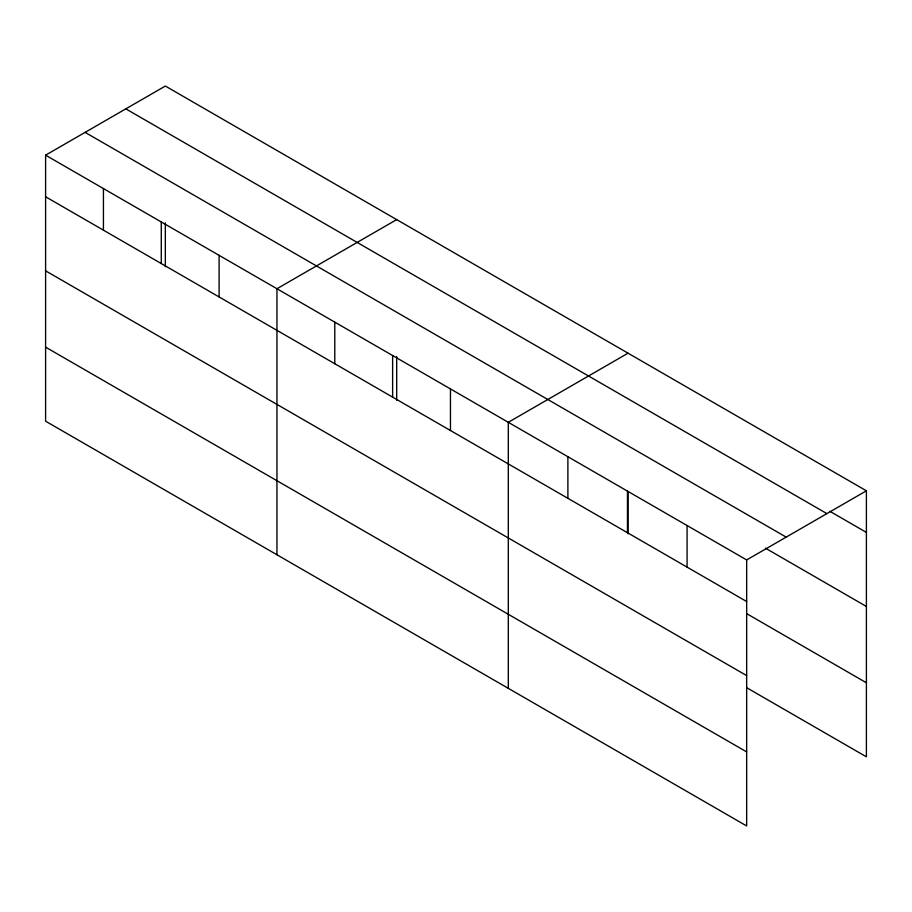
<?xml version="1.0" encoding="UTF-8"?>
<svg xmlns="http://www.w3.org/2000/svg" width="912" height="912" viewBox="0 0 912 912"><rect width="100%" height="100%" fill="white"/><g stroke="black" fill="none" stroke-linecap="round" stroke-linejoin="round"><path stroke-width="1.37" d="M746.666 675.587L746.666 559.934L45.6 155.177L45.6 421.196L746.666 825.953L746.666 675.587L45.6 270.841M747.224 688.013L866.4 756.823L866.4 490.804L165.334 86.047L45.6 155.177M396.686 219.61L276.952 288.739L276.952 554.77M628.037 353.183L508.303 422.313L508.303 688.332M746.666 559.934L866.4 490.804M829.92 511.336L866.4 532.403M125.822 108.859L826.888 513.616M85.112 132.365L786.178 537.122M765.464 548.18L866.4 606.457M45.6 196.775L746.666 601.532M747.224 613.958L866.4 682.769M45.6 347.141L746.666 751.898M687.078 525.529L687.078 567.127M628.037 491.454L628.037 533.839M627.479 491.123L627.479 532.722M567.891 456.718L567.891 498.317M450.46 388.922L450.46 430.521M396.686 356.467L396.686 400.277M392.627 355.532L392.627 397.13M334.784 322.141L334.784 363.74M219.108 255.349L219.108 296.959M165.334 222.904L165.334 266.703M161.276 221.958L161.276 263.557M103.432 188.567L103.432 230.166"/></g></svg>
